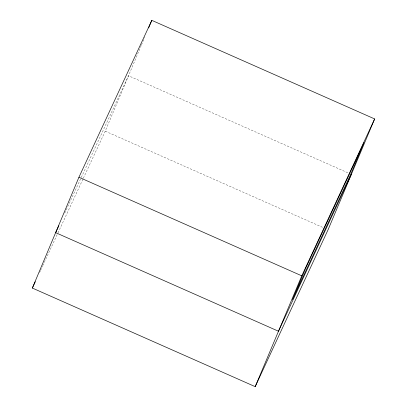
<?xml version="1.0" encoding="UTF-8"?>
<svg xmlns="http://www.w3.org/2000/svg" width="407" height="407" viewBox="0 0 407 407"><rect width="100%" height="100%" fill="white"/><g stroke="black" fill="none" stroke-linecap="round" stroke-linejoin="round"><path stroke-width="0.31" stroke-dasharray="2.04 1.53" d="M83.333 178.297L105.225 131.171L141.265 45.431M141.509 44.846L142.735 41.931M142.979 41.346L144.699 37.266M64.718 213.115L80.998 178.057M81.268 177.483L128.515 75.758L348.458 173.061M39.555 272.548L40.359 270.823M40.624 270.248L42.491 266.224M42.76 265.649L57.708 233.465M57.977 232.89L83.069 178.871M105.225 131.171L322.843 227.442"/><path stroke-width="0.61" d="M32.351 288.064L78.933 177.243L151.806 20.35L374.649 118.936L328.067 229.757L255.194 386.65L32.351 288.064L35.287 281.741M148.621 27.93L151.806 20.35M255.194 386.65L301.775 275.829L374.649 118.936M58.847 225.758L55.642 232.656L278.485 331.242L351.358 174.344M78.933 177.243L301.775 275.829M305.738 268.055L292.43 299.72L350.727 174.201L364.036 142.542L305.738 268.055"/></g></svg>
